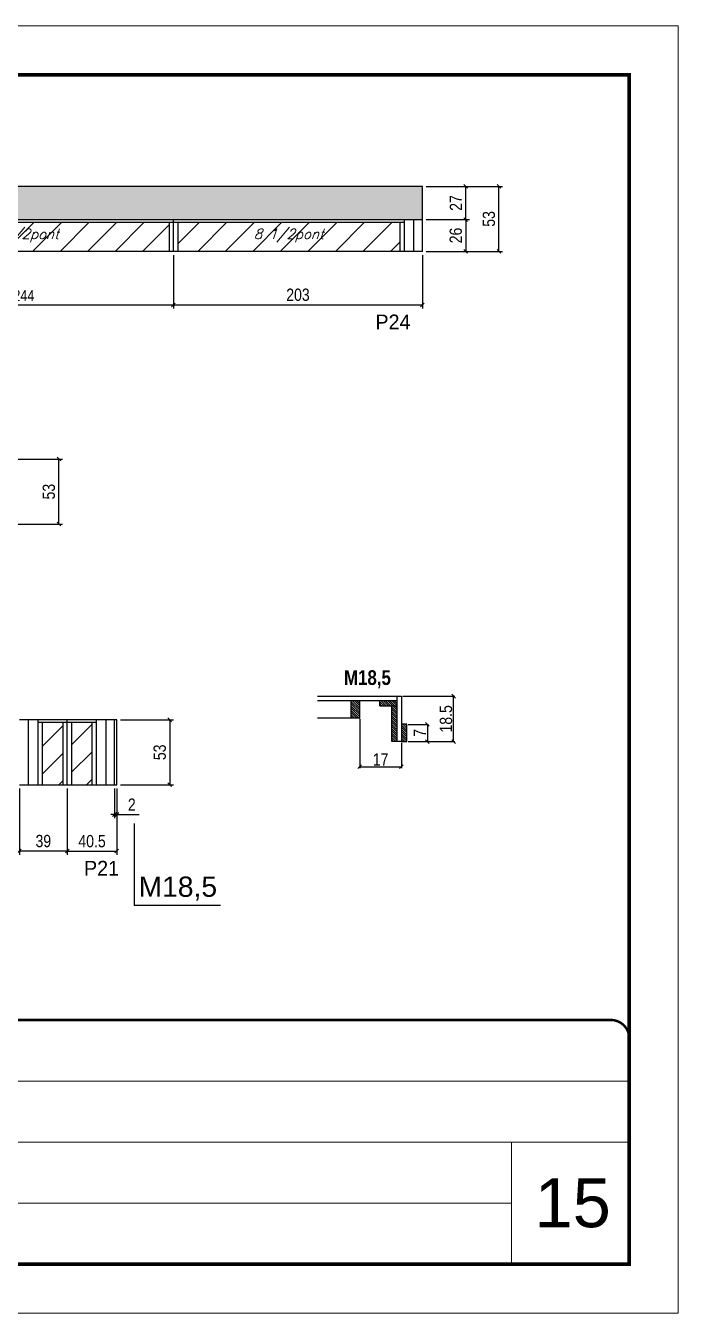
# Model space of a CAD drawing. Extents: x 13154 to 22413, y 1253 to 30260.
# Drawn here: x 17291 to 17823, y 25373 to 26423 of the extents above; entities that cross this region are included whole.
import ezdxf

# ---------------------------------------------------------------- set-up
doc = ezdxf.new("R2010")
doc.units = 0
doc.linetypes.add('CONTINUO', pattern=[0])
doc.linetypes.add('DASHED', pattern=[0.75, 0.5, -0.25])
for name, color, linetype in [('5', 5, 'Continuous'), ('COTA', 241, 'Continuous'), ('detalhes', 4, 'Continuous'), ('NOMENCLATURA', 7, 'Continuous'), ('Painéis', 200, 'Continuous'), ('SARR_2.2x10', 60, 'Continuous'), ('SARR_2.2x7', 40, 'Continuous'), ('SARR_3.5x7', 81, 'Continuous'), ('texto', 7, 'Continuous')]:
    doc.layers.add(name, color=color, linetype=linetype)
for name, color, linetype, lineweight in [('CARIMBO', 255, 'Continuous', 9), ('Folhas', 255, 'Continuous', 9), ('Hachura', 251, 'Continuous', 9), ('SARRAFO DE PRESSAO', 251, 'DASHED', 9)]:
    doc.layers.add(name, color=color, linetype=linetype, lineweight=lineweight)
doc.styles.add('ARIAL', font='arial.ttf')
doc.styles.add('COTA TECNICA', font='techl___.ttf', dxfattribs={"height": 10})
doc.styles.add('COTA TECNICA 2X', font='techl___.ttf', dxfattribs={"height": 10})
doc.styles.add('COTA TECNICA-50', font='techl___.ttf', dxfattribs={"height": 9})
doc.styles.add('Romans', font='romans.shx')
doc.styles.add('ROMAS860', font='ROMAS860.SHX')
doc.styles.get("Standard").update_dxf_attribs({"font": 'arial.ttf'})
doc.styles.add('TECNICA', font='techb___.ttf', dxfattribs={"height": 10})
doc.dimstyles.new('COTA PAINEL-50', dxfattribs={"dimtxt": 9, "dimasz": 3, "dimexe": 3, "dimexo": 3, "dimgap": 3, "dimtad": 1, "dimdec": 1, "dimzin": 12, "dimdsep": 46, "dimtxsty": 'COTA TECNICA-50', "dimblk1": 'OBLIQUE', "dimblk2": 'OBLIQUE', "dimsah": 1, "dimcen": 0.9, "dimclrd": 4, "dimclre": 4, "dimclrt": 240, "dimadec": 1, "dimazin": 3, "dimtfac": 1, "dimtdec": 1, "dimtmove": 0, "dimatfit": 3, "dimfxl": 1, "dimtolj": 1, "dimtzin": 12, "dimarcsym": 0})
doc.dimstyles.new('PAINEL', dxfattribs={"dimtxt": 10, "dimasz": 3, "dimexe": 3, "dimexo": 3, "dimgap": 3, "dimtad": 1, "dimdec": 1, "dimzin": 12, "dimdsep": 46, "dimtxsty": 'COTA TECNICA', "dimblk1": 'OBLIQUE', "dimblk2": 'OBLIQUE', "dimsah": 1, "dimcen": 0.9, "dimclrd": 4, "dimclre": 4, "dimclrt": 240, "dimadec": 1, "dimazin": 3, "dimtfac": 1, "dimtdec": 1, "dimtmove": 0, "dimatfit": 3, "dimfxl": 1, "dimtolj": 1, "dimtzin": 12, "dimarcsym": 0})
doc.dimstyles.new('SECAO', dxfattribs={"dimscale": 0.333333, "dimtxt": 5, "dimasz": 9, "dimexe": 3, "dimexo": 3, "dimgap": 3, "dimtad": 1, "dimdec": 1, "dimlfac": 0.5, "dimzin": 12, "dimdsep": 46, "dimtxsty": 'COTA TECNICA 2X', "dimblk1": 'OBLIQUE', "dimblk2": 'OBLIQUE', "dimsah": 1, "dimcen": 0.9, "dimclrd": 4, "dimclre": 4, "dimclrt": 240, "dimadec": 1, "dimazin": 3, "dimtfac": 1, "dimtdec": 1, "dimtmove": 0, "dimatfit": 3, "dimfxl": 1, "dimtolj": 1, "dimtzin": 12, "dimarcsym": 0})

# ---------------------------------------------------------------- blocks, each defined once
blk = doc.blocks.new('9999999999')
at = {"color": 30, "linetype": 'CONTINUO'}
for p, q in [((98564.6, 34379.6), (99584, 34379.6)), ((98564.6, 34329.8), (99488, 34329.8)), ((99584, 34329.8), (99488, 34329.8)), ((99488, 34329.8), (99488, 34230.2)), ((98564.6, 34280), (99488, 34280))]:
    blk.add_line(p, q, dxfattribs=at)
at = {"color": 30, "linetype": 'CONTINUO', "const_width": 2}
blk.add_lwpolyline([(99584, 34230.2), (99584, 34414.4, 0.414214), (99569, 34429.4), (98229, 34429.4, 0.414214), (98214, 34414.4), (98214, 34245.2, 0.414214), (98229, 34230.2), (99584, 34230.2)], format="xyb", dxfattribs=at)
at = {"layer": 'Folhas'}
blk.add_lwpolyline([(98139, 34190.2), (99624, 34190.2), (99624, 35240.2), (98139, 35240.2)], close=True, dxfattribs=at)
at = {"layer": 'Folhas', "color": 30, "const_width": 3}
blk.add_lwpolyline([(98214, 34230.2), (99584, 34230.2), (99584, 35200.2), (98214, 35200.2)], close=True, dxfattribs=at)
blk = doc.blocks.new('_Oblique')
at = {"color": 0, "linetype": 'ByBlock', "lineweight": -2}
blk.add_line((-0.5, -0.5), (0.5, 0.5), dxfattribs=at)
blk = doc.blocks.new('*D18')
at = {"layer": 'COTA', "color": 4, "linetype": 'ByBlock', "lineweight": -2, "transparency": 16777216}
for p, q in [((17285.7, 25801.4), (17285.7, 25747.3)), ((17324.7, 25801.4), (17324.7, 25747.3)), ((17324.7, 25750.3), (17285.7, 25750.3))]:
    blk.add_line(p, q, dxfattribs=at)
at = {"layer": 'Defpoints', "color": 0, "linetype": 'ByBlock', "transparency": 16777216}
for p in [(17285.7, 25804.4), (17324.7, 25804.4), (17285.7, 25750.3)]:
    blk.add_point(p, dxfattribs=at)
at = {"layer": 'COTA', "color": 4, "linetype": 'ByBlock', "lineweight": -2, "transparency": 16777216, "xscale": 3, "yscale": 3, "zscale": 3, "rotation": 180}
blk.add_blockref('_Oblique', (17285.7, 25750.3), dxfattribs=at)
at = {"layer": 'COTA', "color": 4, "linetype": 'ByBlock', "lineweight": -2, "transparency": 16777216, "xscale": 3, "yscale": 3, "zscale": 3}
blk.add_blockref('_Oblique', (17324.7, 25750.3), dxfattribs=at)
at = {"layer": 'COTA', "color": 240, "linetype": 'ByBlock', "transparency": 16777216, "insert": (17305.2, 25758.5), "char_height": 10, "attachment_point": 5, "style": 'COTA TECNICA'}
blk.add_mtext('\\A1;39', dxfattribs=at)
blk = doc.blocks.new('*D17')
at = {"layer": 'COTA', "color": 4, "lineweight": -2, "transparency": 16777216}
for p, q in [((17368.2, 25857.4), (17411.3, 25857.4)), ((17408.3, 25857.4), (17408.3, 25804.4)), ((17368.2, 25804.4), (17411.3, 25804.4))]:
    blk.add_line(p, q, dxfattribs=at)
at = {"layer": 'Defpoints', "color": 0, "transparency": 16777216}
for p in [(17365.2, 25857.4), (17365.2, 25804.4), (17408.3, 25804.4)]:
    blk.add_point(p, dxfattribs=at)
at = {"layer": 'COTA', "color": 4, "lineweight": -2, "transparency": 16777216, "xscale": 3, "yscale": 3, "zscale": 3}
for p, rotation in [((17408.3, 25857.4), 90), ((17408.3, 25804.4), 270)]:
    blk.add_blockref('_Oblique', p, dxfattribs=dict(at, rotation=rotation))
at = {"layer": 'COTA', "color": 240, "transparency": 16777216, "insert": (17400.1, 25830.9), "char_height": 10, "attachment_point": 5, "rotation": 90, "style": 'COTA TECNICA'}
blk.add_mtext('\\A1;53', dxfattribs=at)
blk = doc.blocks.new('*D15')
at = {"layer": 'COTA', "color": 4, "lineweight": -2, "transparency": 16777216}
for p, q in [((17324.7, 25801.4), (17324.7, 25747.3)), ((17365.1, 25801.4), (17365.1, 25747.3)), ((17324.7, 25750.3), (17365.1, 25750.3))]:
    blk.add_line(p, q, dxfattribs=at)
at = {"layer": 'Defpoints', "color": 0, "transparency": 16777216}
for p in [(17324.7, 25804.4), (17365.1, 25804.4), (17365.1, 25750.3)]:
    blk.add_point(p, dxfattribs=at)
at = {"layer": 'COTA', "color": 4, "lineweight": -2, "transparency": 16777216, "xscale": 3, "yscale": 3, "zscale": 3, "rotation": 180}
blk.add_blockref('_Oblique', (17324.7, 25750.3), dxfattribs=at)
at = {"layer": 'COTA', "color": 4, "lineweight": -2, "transparency": 16777216, "xscale": 3, "yscale": 3, "zscale": 3}
blk.add_blockref('_Oblique', (17365.1, 25750.3), dxfattribs=at)
at = {"layer": 'COTA', "color": 240, "transparency": 16777216, "insert": (17344.9, 25758.4), "char_height": 10, "attachment_point": 5, "style": 'COTA TECNICA'}
blk.add_mtext('\\A1;40.5', dxfattribs=at)
blk = doc.blocks.new('*D16')
at = {"layer": 'COTA', "color": 4, "lineweight": -2, "transparency": 16777216}
for p, q in [((17363.2, 25801.4), (17363.2, 25777.2)), ((17365.2, 25801.4), (17365.2, 25777.2)), ((17363.2, 25780.2), (17360.2, 25780.2)), ((17363.2, 25780.2), (17365.2, 25780.2)), ((17365.2, 25780.2), (17383.3, 25780.2))]:
    blk.add_line(p, q, dxfattribs=at)
at = {"layer": 'Defpoints', "color": 0, "transparency": 16777216}
for p in [(17363.2, 25804.4), (17365.2, 25804.4), (17365.2, 25780.2)]:
    blk.add_point(p, dxfattribs=at)
at = {"layer": 'COTA', "color": 4, "lineweight": -2, "transparency": 16777216, "xscale": 3, "yscale": 3, "zscale": 3}
blk.add_blockref('_Oblique', (17363.2, 25780.2), dxfattribs=at)
at = {"layer": 'COTA', "color": 4, "lineweight": -2, "transparency": 16777216, "xscale": 3, "yscale": 3, "zscale": 3, "rotation": 180}
blk.add_blockref('_Oblique', (17365.2, 25780.2), dxfattribs=at)
at = {"layer": 'COTA', "color": 240, "transparency": 16777216, "insert": (17377.3, 25788.2), "char_height": 10, "attachment_point": 5, "style": 'COTA TECNICA'}
blk.add_mtext('\\A1;2', dxfattribs=at)
blk = doc.blocks.new('*D293')
at = {"layer": 'COTA', "color": 4, "lineweight": -2, "transparency": 16777216}
for p, q in [((17256.2, 26070), (17320.9, 26070)), ((17317.9, 26017), (17317.9, 26070)), ((17256.2, 26017), (17320.9, 26017))]:
    blk.add_line(p, q, dxfattribs=at)
at = {"layer": 'Defpoints', "color": 0, "transparency": 16777216}
for p in [(17253.2, 26070), (17317.9, 26070), (17253.2, 26017)]:
    blk.add_point(p, dxfattribs=at)
at = {"layer": 'COTA', "color": 4, "lineweight": -2, "transparency": 16777216, "xscale": 3, "yscale": 3, "zscale": 3}
for p, rotation in [((17317.9, 26070), 90), ((17317.9, 26017), 270)]:
    blk.add_blockref('_Oblique', p, dxfattribs=dict(at, rotation=rotation))
at = {"layer": 'COTA', "color": 240, "transparency": 16777216, "insert": (17309.7, 26043.5), "char_height": 10, "attachment_point": 5, "rotation": 90, "style": 'COTA TECNICA'}
blk.add_mtext('\\A1;53', dxfattribs=at)
blk = doc.blocks.new('*D303')
at = {"layer": 'COTA', "color": 4, "lineweight": -2, "transparency": 16777216}
for p, q in [((17598.2, 25876.7), (17640.7, 25876.7)), ((17639.7, 25839.7), (17639.7, 25876.7)), ((17602.6, 25839.7), (17640.7, 25839.7))]:
    blk.add_line(p, q, dxfattribs=at)
at = {"layer": 'Defpoints', "color": 0, "transparency": 16777216}
for p in [(17597.2, 25876.7), (17639.7, 25876.7), (17601.6, 25839.7)]:
    blk.add_point(p, dxfattribs=at)
at = {"layer": 'COTA', "color": 4, "lineweight": -2, "transparency": 16777216, "xscale": 3, "yscale": 3, "zscale": 3}
for p, rotation in [((17639.7, 25876.7), 90), ((17639.7, 25839.7), 270)]:
    blk.add_blockref('_Oblique', p, dxfattribs=dict(at, rotation=rotation))
at = {"layer": 'COTA', "color": 240, "transparency": 16777216, "insert": (17633.5, 25858.2), "char_height": 10, "attachment_point": 5, "rotation": 90, "style": 'COTA TECNICA 2X'}
blk.add_mtext('\\A1;18.5', dxfattribs=at)
blk = doc.blocks.new('*D304')
at = {"layer": 'COTA', "color": 4, "lineweight": -2, "transparency": 16777216}
for p, q in [((17602.6, 25853.7), (17619.3, 25853.7)), ((17618.3, 25853.7), (17618.3, 25839.7)), ((17602.6, 25839.7), (17619.3, 25839.7))]:
    blk.add_line(p, q, dxfattribs=at)
at = {"layer": 'Defpoints', "color": 0, "transparency": 16777216}
for p in [(17601.6, 25853.7), (17601.6, 25839.7), (17618.3, 25839.7)]:
    blk.add_point(p, dxfattribs=at)
at = {"layer": 'COTA', "color": 4, "lineweight": -2, "transparency": 16777216, "xscale": 3, "yscale": 3, "zscale": 3}
for p, rotation in [((17618.3, 25853.7), 90), ((17618.3, 25839.7), 270)]:
    blk.add_blockref('_Oblique', p, dxfattribs=dict(at, rotation=rotation))
at = {"layer": 'COTA', "color": 240, "transparency": 16777216, "insert": (17612.2, 25846.7), "char_height": 10, "attachment_point": 5, "rotation": 90, "style": 'COTA TECNICA 2X'}
blk.add_mtext('\\A1;7', dxfattribs=at)
blk = doc.blocks.new('*D305')
at = {"layer": 'COTA', "color": 4, "lineweight": -2, "transparency": 16777216}
for p, q in [((17563.2, 25858.1), (17563.2, 25818.1)), ((17597.2, 25838.7), (17597.2, 25818.1)), ((17563.2, 25819.1), (17597.2, 25819.1))]:
    blk.add_line(p, q, dxfattribs=at)
at = {"layer": 'Defpoints', "color": 0, "transparency": 16777216}
for p in [(17563.2, 25859.1), (17597.2, 25839.7), (17597.2, 25819.1)]:
    blk.add_point(p, dxfattribs=at)
at = {"layer": 'COTA', "color": 4, "lineweight": -2, "transparency": 16777216, "xscale": 3, "yscale": 3, "zscale": 3, "rotation": 180}
blk.add_blockref('_Oblique', (17563.2, 25819.1), dxfattribs=at)
at = {"layer": 'COTA', "color": 4, "lineweight": -2, "transparency": 16777216, "xscale": 3, "yscale": 3, "zscale": 3}
blk.add_blockref('_Oblique', (17597.2, 25819.1), dxfattribs=at)
at = {"layer": 'COTA', "color": 240, "transparency": 16777216, "insert": (17580.2, 25825.1), "char_height": 10, "attachment_point": 5, "style": 'COTA TECNICA 2X'}
blk.add_mtext('\\A1;17', dxfattribs=at)
blk = doc.blocks.new('*D879')
at = {"layer": 'COTA', "color": 4, "linetype": 'ByBlock', "lineweight": -2, "transparency": 16777216}
for p, q in [((17167.3, 26236.4), (17167.3, 26192.8)), ((17411.3, 26236.4), (17411.3, 26192.8)), ((17167.3, 26195.8), (17411.3, 26195.8))]:
    blk.add_line(p, q, dxfattribs=at)
at = {"layer": 'Defpoints', "color": 0, "linetype": 'ByBlock', "transparency": 16777216}
for p in [(17167.3, 26239.4), (17411.3, 26239.4), (17411.3, 26195.8)]:
    blk.add_point(p, dxfattribs=at)
at = {"layer": 'COTA', "color": 4, "linetype": 'ByBlock', "lineweight": -2, "transparency": 16777216, "xscale": 3, "yscale": 3, "zscale": 3, "rotation": 180}
blk.add_blockref('_Oblique', (17167.3, 26195.8), dxfattribs=at)
at = {"layer": 'COTA', "color": 4, "linetype": 'ByBlock', "lineweight": -2, "transparency": 16777216, "xscale": 3, "yscale": 3, "zscale": 3}
blk.add_blockref('_Oblique', (17411.3, 26195.8), dxfattribs=at)
at = {"layer": 'COTA', "color": 240, "linetype": 'ByBlock', "transparency": 16777216, "insert": (17289.3, 26203.4), "char_height": 9, "attachment_point": 5, "style": 'COTA TECNICA-50'}
blk.add_mtext('\\A1;244', dxfattribs=at)
blk = doc.blocks.new('*D885')
at = {"layer": 'COTA', "color": 4, "linetype": 'ByBlock', "lineweight": -2, "transparency": 16777216}
for p, q in [((17411.3, 26236.4), (17411.3, 26192.8)), ((17614.3, 26236.4), (17614.3, 26192.8)), ((17411.3, 26195.8), (17614.3, 26195.8))]:
    blk.add_line(p, q, dxfattribs=at)
at = {"layer": 'Defpoints', "color": 0, "linetype": 'ByBlock', "transparency": 16777216}
for p in [(17411.3, 26239.4), (17614.3, 26239.4), (17614.3, 26195.8)]:
    blk.add_point(p, dxfattribs=at)
at = {"layer": 'COTA', "color": 4, "linetype": 'ByBlock', "lineweight": -2, "transparency": 16777216, "xscale": 3, "yscale": 3, "zscale": 3, "rotation": 180}
blk.add_blockref('_Oblique', (17411.3, 26195.8), dxfattribs=at)
at = {"layer": 'COTA', "color": 4, "linetype": 'ByBlock', "lineweight": -2, "transparency": 16777216, "xscale": 3, "yscale": 3, "zscale": 3}
blk.add_blockref('_Oblique', (17614.3, 26195.8), dxfattribs=at)
at = {"layer": 'COTA', "color": 240, "linetype": 'ByBlock', "transparency": 16777216, "insert": (17512.8, 26204), "char_height": 10, "attachment_point": 5, "style": 'COTA TECNICA'}
blk.add_mtext('\\A1;203', dxfattribs=at)
blk = doc.blocks.new('*D889')
at = {"layer": 'COTA', "color": 4, "lineweight": -2, "transparency": 16777216}
for p, q in [((17617.3, 26265.4), (17652.6, 26265.4)), ((17649.6, 26265.4), (17649.6, 26239.4)), ((17617.3, 26239.4), (17652.6, 26239.4))]:
    blk.add_line(p, q, dxfattribs=at)
at = {"layer": 'Defpoints', "color": 0, "transparency": 16777216}
for p in [(17614.3, 26265.4), (17614.3, 26239.4), (17649.6, 26239.4)]:
    blk.add_point(p, dxfattribs=at)
at = {"layer": 'COTA', "color": 4, "lineweight": -2, "transparency": 16777216, "xscale": 3, "yscale": 3, "zscale": 3}
for p, rotation in [((17649.6, 26265.4), 90), ((17649.6, 26239.4), 270)]:
    blk.add_blockref('_Oblique', p, dxfattribs=dict(at, rotation=rotation))
at = {"layer": 'COTA', "color": 240, "transparency": 16777216, "insert": (17641.5, 26252.4), "char_height": 10, "attachment_point": 5, "rotation": 90, "style": 'COTA TECNICA'}
blk.add_mtext('\\A1;26', dxfattribs=at)
blk = doc.blocks.new('*D890')
at = {"layer": 'COTA', "color": 4, "lineweight": -2, "transparency": 16777216}
for p, q in [((17617.3, 26292.4), (17652.6, 26292.4)), ((17649.6, 26265.4), (17649.6, 26292.4)), ((17617.3, 26265.4), (17652.6, 26265.4))]:
    blk.add_line(p, q, dxfattribs=at)
at = {"layer": 'Defpoints', "color": 0, "transparency": 16777216}
for p in [(17614.3, 26292.4), (17649.6, 26292.4), (17614.3, 26265.4)]:
    blk.add_point(p, dxfattribs=at)
at = {"layer": 'COTA', "color": 4, "lineweight": -2, "transparency": 16777216, "xscale": 3, "yscale": 3, "zscale": 3}
for p, rotation in [((17649.6, 26292.4), 90), ((17649.6, 26265.4), 270)]:
    blk.add_blockref('_Oblique', p, dxfattribs=dict(at, rotation=rotation))
at = {"layer": 'COTA', "color": 240, "transparency": 16777216, "insert": (17641.6, 26278.9), "char_height": 10, "attachment_point": 5, "rotation": 90, "style": 'COTA TECNICA'}
blk.add_mtext('\\A1;27', dxfattribs=at)
blk = doc.blocks.new('*D891')
at = {"layer": 'COTA', "color": 4, "lineweight": -2, "transparency": 16777216}
for p, q in [((17617.3, 26292.4), (17679.7, 26292.4)), ((17676.7, 26239.4), (17676.7, 26292.4)), ((17617.3, 26239.4), (17679.7, 26239.4))]:
    blk.add_line(p, q, dxfattribs=at)
at = {"layer": 'Defpoints', "color": 0, "transparency": 16777216}
for p in [(17614.3, 26292.4), (17676.7, 26292.4), (17614.3, 26239.4)]:
    blk.add_point(p, dxfattribs=at)
at = {"layer": 'COTA', "color": 4, "lineweight": -2, "transparency": 16777216, "xscale": 3, "yscale": 3, "zscale": 3}
for p, rotation in [((17676.7, 26292.4), 90), ((17676.7, 26239.4), 270)]:
    blk.add_blockref('_Oblique', p, dxfattribs=dict(at, rotation=rotation))
at = {"layer": 'COTA', "color": 240, "transparency": 16777216, "insert": (17668.5, 26265.9), "char_height": 10, "attachment_point": 5, "rotation": 90, "style": 'COTA TECNICA'}
blk.add_mtext('\\A1;53', dxfattribs=at)

msp = doc.modelspace()

# ---------------------------------------------------------------- hatches: boundary and pattern name
at = {"layer": 'COTA'}
h = msp.add_hatch(dxfattribs=at)
h.set_pattern_fill('AR-CONC', color=256, scale=0.03)
h.set_pattern_definition([(50, (-3148.3382, 202.043), (5.4655401, -0.47817257), [0.5715, -6.2865]), (355, (-3148.338, 202.043), (-1.0573026, 5.7317054), [0.4572, -5.0292175]), (100.451445, (-3147.883, 202.003), (4.4082374, 5.25353256), [0.4857003, -5.3427073]), (46.1842, (-3148.338, 203.567), (8.1323712, -1.2612698), [0.85725, -9.42975]), (96.635558, (-3147.6605, 203.462), (7.122124, 7.4227837), [0.7285507, -8.0140682]), (351.18415, (-3148.338, 203.567), (7.122124, 7.4227837), [0.685799, -7.543792]), (21, (-3147.5762, 203.186), (4.54843174, -3.06795595), [0.5715, -6.2865]), (326, (-3147.576, 203.186), (1.85406085, 5.525639), [0.4572, -5.0292]), (71.451445, (-3147.197, 202.93), (6.4024926, 2.4576831), [0.4857003, -5.3426981]), (37.5, (-3148.3382, 202.0428), (0.0926581, 2.53665117), [0, -4.96824, 0, -5.1054, 0, -5.04825]), (7.5, (-3148.3382, 202.0428), (2.00458988, 3.00541724), [0, -2.91084, 0, -4.85394, 0, -1.92405]), (327.5, (-3150.0375, 202.0428), (4.06771786, -0.17186232), [0, -1.905, 0, -5.9436, 0, -7.8867]), (317.5, (-3150.7995, 202.043), (4.44387544, 0.76279473), [0, -2.4765, 0, -3.94716, 0, -5.6007])])
h.paths.add_polyline_path([(17260.32, 26292.36), (17260.32, 26282.36), (16745.32, 26282.36), (16745.32, 26239.36), (16775.32, 26239.36), (16775.32, 26268.36), (16893.32, 26268.36), (16893.32, 26239.36), (16923.32, 26239.36), (16923.32, 26265.36), (17614.32, 26265.36), (17614.32, 26292.36)])
at = {"layer": 'Hachura', "linetype": 'ByBlock'}
h = msp.add_hatch(dxfattribs=at)
h.set_pattern_fill('ANSI31', color=256, scale=5)
h.set_pattern_definition([(45, (-1759.006, -1975.839), (-11.22532, 11.22532), [])])
h.paths.add_polyline_path([(17414.82, 26263.16), (17414.82, 26239.36), (17595.82, 26239.36), (17595.82, 26263.16)])
h.paths.add_polyline_path([(17407.82, 26239.36), (17407.82, 26263.16), (17170.82, 26263.16), (17170.82, 26239.36)])
h.paths.add_polyline_path([(16941.82, 26263.16), (16941.82, 26239.36), (17163.82, 26239.36), (17163.82, 26263.16)])
h = msp.add_hatch(dxfattribs=at)
h.set_pattern_fill('ANSI31', color=256, scale=5)
h.set_pattern_definition([(45, (-790.934, -5.077), (-11.22532, 11.22532), [])])
h.paths.add_polyline_path([(17321.19, 25855.15), (17304.24, 25855.15), (17304.24, 25804.35), (17321.19, 25804.35)])
h.paths.add_polyline_path([(17344.74, 25855.15), (17328.19, 25855.15), (17328.19, 25804.35), (17344.74, 25804.35)])
at = {"layer": 'SARR_2.2x10'}
h = msp.add_hatch(dxfattribs=at)
h.set_pattern_fill('ANSI31', color=256, scale=10, angle=90)
h.set_pattern_definition([(135, (-114957.5022, -4223.8737), (-0.883883476, -0.883883476), [])])
h.paths.add_polyline_path([(17563.23, 25873.15), (17556.23, 25873.15), (17556.23, 25859.15), (17563.23, 25859.15)])
h = msp.add_hatch(dxfattribs=at)
h.set_pattern_fill('ANSI31', color=256, scale=10, angle=90)
h.set_pattern_definition([(135, (-114957.1022, -4223.8737), (-0.883883476, -0.883883476), [])])
h.paths.add_polyline_path([(17579.63, 25873.15), (17579.63, 25868.75), (17593.63, 25868.75), (17593.63, 25873.15)])
h = msp.add_hatch(dxfattribs=at)
h.set_pattern_fill('ANSI31', color=256, scale=10, angle=90)
h.set_pattern_definition([(135, (-114957.1022, -4239.8737), (-0.883883476, -0.883883476), [])])
h.paths.add_polyline_path([(17589.23, 25839.75), (17593.63, 25839.75), (17593.63, 25868.75), (17589.23, 25868.75)])
h = msp.add_hatch(dxfattribs=at)
h.set_pattern_fill('ANSI31', color=256, scale=10, angle=90)
h.set_pattern_definition([(135, (-114957.1022, -4228.8737), (-0.883883476, -0.883883476), [])])
h.paths.add_polyline_path([(17601.63, 25853.75), (17597.23, 25853.75), (17597.23, 25839.75), (17601.63, 25839.75)])

# ---------------------------------------------------------------- linework, layer by layer
at = {"layer": 'COTA', "linetype": 'ByBlock'}
for p, q in [((17614.32, 26292.36), (17260.32, 26292.36)), ((17348.24, 25857.35), (17348.24, 25804.35))]:
    msp.add_line(p, q, dxfattribs=at)
at = {"layer": 'COTA'}
for p, q in [((17614.32, 26265.36), (17614.32, 26292.36)), ((17599.32, 26265.36), (17599.32, 26239.36))]:
    msp.add_line(p, q, dxfattribs=at)
at = {"layer": 'NOMENCLATURA', "linetype": 'Continuous'}
for p in [(17379.28, 25772.98), (17449.72, 25705.88)]:
    msp.add_line(p, (17379.28, 25705.88), dxfattribs=at)
at = {"layer": 'Painéis', "linetype": 'Continuous'}
for p, q in [((16923.32, 26265.36), (17614.32, 26265.36)), ((17411.32, 26239.36), (17411.32, 26265.36)), ((17614.32, 26239.36), (17614.32, 26265.36)), ((17614.32, 26239.36), (16923.32, 26239.36)), ((17528.67, 25876.75), (17597.23, 25876.75)), ((17528.67, 25873.15), (17593.63, 25873.15)), ((17593.63, 25839.75), (17593.63, 25876.75)), ((17597.23, 25876.75), (17597.23, 25839.75)), ((17365.24, 25857.35), (17285.74, 25857.35)), ((17324.69, 25804.35), (17324.69, 25857.35)), ((17363.24, 25804.35), (17363.24, 25857.35)), ((17365.24, 25804.35), (17365.24, 25857.35)), ((17597.23, 25839.75), (17593.63, 25839.75)), ((17285.74, 25804.35), (17365.24, 25804.35))]:
    msp.add_line(p, q, dxfattribs=at)
at = {"layer": 'SARR_2.2x10'}
for p, q in [((17556.23, 25859.15), (17556.23, 25873.15)), ((17563.23, 25859.15), (17563.23, 25873.15)), ((17579.63, 25868.75), (17579.63, 25873.15)), ((17579.63, 25868.75), (17593.63, 25868.75)), ((17589.23, 25839.75), (17589.23, 25868.75)), ((17528.67, 25859.15), (17563.23, 25859.15)), ((17601.63, 25853.75), (17597.23, 25853.75)), ((17601.63, 25839.75), (17601.63, 25853.75)), ((17593.63, 25839.75), (17589.23, 25839.75)), ((17597.23, 25839.75), (17601.63, 25839.75))]:
    msp.add_line(p, q, dxfattribs=at)
at = {"layer": 'SARR_2.2x7', "linetype": 'Continuous'}
for p, q in [((17167.32, 26263.16), (17411.32, 26263.16)), ((17411.32, 26263.16), (17599.32, 26263.16)), ((17607.32, 26239.36), (17607.32, 26265.36)), ((17292.74, 25857.35), (17292.74, 25804.35)), ((17324.69, 25855.15), (17300.74, 25855.15)), ((17348.24, 25855.15), (17324.69, 25855.15)), ((17356.24, 25857.35), (17356.24, 25804.35))]:
    msp.add_line(p, q, dxfattribs=at)
at = {"layer": 'SARR_3.5x7'}
for p, q in [((17407.82, 26263.16), (17407.82, 26239.36)), ((17414.82, 26263.16), (17414.82, 26239.36)), ((17595.82, 26263.16), (17595.82, 26239.36)), ((17300.74, 25857.35), (17300.74, 25804.35)), ((17304.24, 25855.15), (17304.24, 25804.35)), ((17321.19, 25855.15), (17321.19, 25804.35)), ((17328.19, 25855.15), (17328.19, 25804.35)), ((17344.74, 25855.15), (17344.74, 25804.35))]:
    msp.add_line(p, q, dxfattribs=at)

# ---------------------------------------------------------------- block references
at = {"layer": 'SARRAFO DE PRESSAO', "color": 6, "linetype": 'ByBlock'}
msp.add_blockref('9999999999', (-81801.1, -8816.76), dxfattribs=at)

# ---------------------------------------------------------------- texts
at = {"layer": '5', "linetype": 'Continuous', "style": 'ROMAS860'}
for s, p in [('P24', (17575.97, 26175.92)), ('P21', (17338.37, 25730.4))]:
    msp.add_text(s, height=12, rotation=359.99996, dxfattribs=at).set_placement(p)
at = {"layer": 'CARIMBO', "style": 'ARIAL'}
msp.add_text('15', height=40, dxfattribs=at).set_placement((17705.74, 25443.59))
at = {"layer": 'detalhes', "insert": (17550.36, 25897.84), "char_height": 12, "attachment_point": 1, "style": 'TECNICA'}
msp.add_mtext_dynamic_manual_height_columns('M18,5', width=87.1848, gutter_width=1, heights=[0], dxfattribs=at)
at = {"layer": 'NOMENCLATURA', "linetype": 'Continuous'}
msp.add_text('M18,5', height=16.5, dxfattribs=at).set_placement((17382.81, 25713.08))
at = {"layer": 'texto', "color": 2, "char_height": 8, "attachment_point": 5, "style": 'Romans'}
for insert in [(17289.32, 26252.36), (17505.32, 26252.36)]:
    msp.add_mtext('{\\Q19;\\C256;8 1/2pont}', dxfattribs=dict(at, insert=insert))

# ---------------------------------------------------------------- dimensions: what is measured, and where the dimension line sits
at = {"layer": 'COTA'}
for base, p1, p2, dimstyle, picture, middle in [((17649.64, 26292.36), (17614.32, 26265.36), (17614.32, 26292.36), 'PAINEL', '*D890', (17641.57, 26278.86)), ((17676.69, 26292.36), (17614.32, 26239.36), (17614.32, 26292.36), 'PAINEL', '*D891', (17668.48, 26265.86)), ((17649.64, 26239.36), (17614.32, 26265.36), (17614.32, 26239.36), 'PAINEL', '*D889', (17641.54, 26252.36)), ((17317.87, 26070.01), (17253.24, 26017.01), (17253.24, 26070.01), 'PAINEL', '*D293', (17309.65, 26043.51)), ((17639.67, 25876.75), (17601.63, 25839.75), (17597.23, 25876.75), 'SECAO', '*D303', (17633.54, 25858.25)), ((17408.35, 25804.35), (17365.24, 25857.35), (17365.24, 25804.35), 'PAINEL', '*D17', (17400.13, 25830.85)), ((17618.32, 25839.75), (17601.63, 25853.75), (17601.63, 25839.75), 'SECAO', '*D304', (17612.25, 25846.75))]:
    dim = msp.add_linear_dim(base=base, p1=p1, p2=p2, angle=90, dimstyle=dimstyle, dxfattribs=at)
    dim.commit()
    dim.dimension.update_dxf_attribs({"geometry": picture, "text_midpoint": middle})
at = {"layer": 'COTA', "linetype": 'ByBlock'}
dim = msp.add_linear_dim(base=(17411.32, 26195.82), p1=(17167.32, 26239.36), p2=(17411.32, 26239.36), angle=180, dimstyle='COTA PAINEL-50', override={"dimarcsym": 1}, dxfattribs=at)
dim.commit()
dim.dimension.update_dxf_attribs({"geometry": '*D879', "text_midpoint": (17289.32, 26203.38)})
for base, p1, p2, picture, middle in [((17614.32, 26195.82), (17411.32, 26239.36), (17614.32, 26239.36), '*D885', (17512.82, 26204.04)), ((17285.736357, 25750.2997425), (17324.686357, 25804.35227591), (17285.736357, 25804.35227591), '*D18', (17305.211357, 25758.54828052))]:
    dim = msp.add_linear_dim(base=base, p1=p1, p2=p2, dimstyle='PAINEL', dxfattribs=at)
    dim.commit()
    dim.dimension.update_dxf_attribs({"geometry": picture, "text_midpoint": middle})
at = {"layer": 'COTA'}
for base, p1, p2, dimstyle, picture, middle in [((17597.23, 25819.06), (17563.23, 25859.15), (17597.23, 25839.75), 'SECAO', '*D305', (17580.23, 25825.13)), ((17365.136357, 25750.2997425), (17324.686357, 25804.35227591), (17365.136357, 25804.35227591), 'PAINEL', '*D15', (17344.911357, 25758.40939163)), ((17365.24, 25780.2), (17363.24, 25804.35), (17365.24, 25804.35), 'PAINEL', '*D16', (17377.29, 25788.2))]:
    dim = msp.add_linear_dim(base=base, p1=p1, p2=p2, dimstyle=dimstyle, dxfattribs=at)
    dim.commit()
    dim.dimension.update_dxf_attribs({"geometry": picture, "text_midpoint": middle})

doc.saveas('drawing.dxf')
